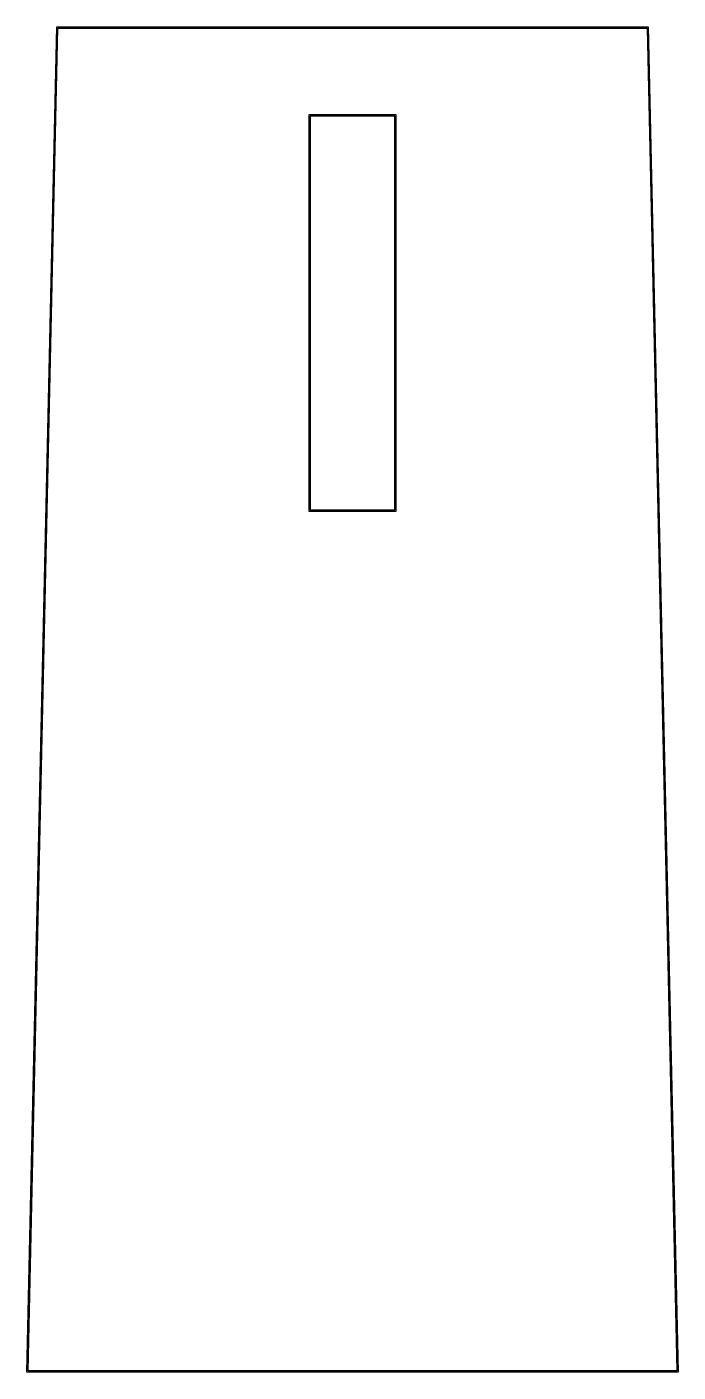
# Model space of a CAD drawing. Header units: millimetres. Extents: x -25 to 25, y 392 to 493.
import ezdxf

# ---------------------------------------------------------------- set-up
doc = ezdxf.new("R2010")
doc.units = ezdxf.units.MM
doc.layers.get('0').update_dxf_attribs({"linetype": 'CONTINUOUS'})

msp = doc.modelspace()

# ---------------------------------------------------------------- linework, layer by layer
for points in [[(22.39, 493.4), (24.65, 391.57), (-24.65, 391.57), (-22.39, 493.4)], [(24.54, 391.67), (-24.54, 391.67), (-22.3, 493.3), (22.3, 493.3)], [(3.3, 456.75), (3.3, 486.75), (-3.3, 486.75), (-3.3, 456.75)], [(3.2, 456.85), (3.2, 486.65), (-3.2, 486.65), (-3.2, 456.85)]]:
    msp.add_lwpolyline(points, close=True)

doc.saveas('drawing.dxf')
